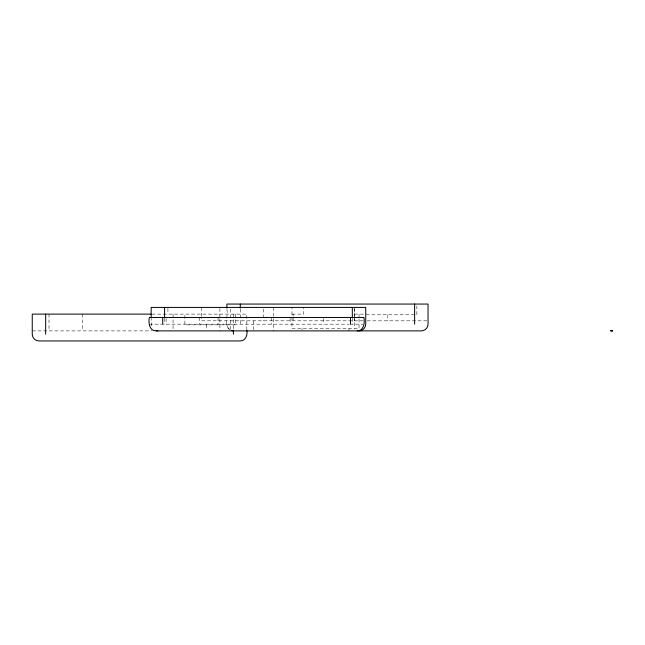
<?xml version="1.0" encoding="UTF-8"?>
<svg xmlns="http://www.w3.org/2000/svg" width="645" height="645" viewBox="0 0 645 645"><rect width="100%" height="100%" fill="white"/><g stroke="black" fill="none" stroke-linecap="round" stroke-linejoin="round"><path stroke-width="0.48" stroke-dasharray="3.23 2.42" d="M151.938 314.115L246.817 314.115L246.817 330.208M291.975 314.115L303.779 314.115L303.779 307.415M354.54 314.115L365.731 314.115M366.094 314.792L416.847 314.792L416.847 306.012M363.159 320.823L201.45 320.823L201.45 316.993M367.102 320.823L428.038 320.823M149.326 324.177L348.808 324.177M349.816 324.177L362.885 324.177M32.25 330.885L151.938 330.885M230.233 309.044L230.233 329.982C223.549 325.378 228.378 315.582 226.879 309.092M151.39 325.91L151.164 318.259M387.806 314.792L387.806 320.823M359.031 314.115L359.031 317.961M359.031 318.92L359.031 328.539L291.975 328.539L291.975 307.415M354.54 307.415L354.54 316.042M354.54 317.001L354.54 328.539M354.282 308.987L354.282 317.864M354.282 318.848L354.282 320.823M352.323 318.259L352.323 324.177M348.969 328.539L348.969 330.885M323.661 318.428L323.661 324.177M302.029 328.539L302.029 330.103M293.12 314.115L293.12 316.034M293.12 316.993L293.12 320.823M290.137 318.428L290.137 324.177M273.536 307.415L273.536 330.885M271.698 317.469L271.698 324.177M263.765 308.987L263.765 320.823M253.703 320.823L253.703 329.877M240.295 309.092L240.295 324.177M235.627 314.115L235.627 324.846L184.873 324.846L184.873 314.115M233.409 314.115L233.409 330.208M219.889 308.375L219.889 317.953M219.889 318.904L219.889 330.885M218.05 317.469L218.05 324.177M206.585 324.846L206.585 329.877M201.45 307.415L201.45 316.034M199.611 317.469L199.611 324.177M173.062 314.115L173.062 329.893M167.926 308.375L167.926 314.115M166.088 318.428L166.088 324.177M164.572 318.259L164.572 324.177M82.544 314.115L82.544 330.885M49.012 314.115L49.012 330.885M230.233 329.982A6.708 6.708 0 0 1 226.879 324.177"/><path stroke-width="0.97" d="M357.193 330.885C364.022 330.853 364.852 322.573 363.893 317.469L149.326 317.469C148.366 322.573 149.197 330.853 156.026 330.885L421.338 330.885C424.926 330.901 428.062 327.765 428.038 324.177L428.038 304.061L226.879 304.061L226.879 308.084M359.031 330.885C362.619 330.901 365.755 327.765 365.731 324.177L365.731 307.415L151.164 307.415L151.164 317.276M151.083 314.115L32.25 314.115L32.25 334.231C32.226 337.827 35.37 340.963 38.958 340.939L240.117 340.939C245.616 341.012 247.833 334.844 246.817 330.208M610.589 330.748L612.734 330.748L610.589 330.812M612.145 330.885L612.548 330.885M231.853 330.651L233.587 330.885M156.13 330.651L157.872 330.885M611.831 330.643L611.291 330.643M414.63 304.061L414.63 324.177M352.323 307.415L352.323 317.276M350.485 317.469L350.485 324.177M240.295 304.061L240.295 308.084M233.409 330.208L233.409 334.231M164.572 307.415L164.572 317.276M162.734 317.469L162.734 324.177M45.658 314.115L45.658 334.231"/></g></svg>
